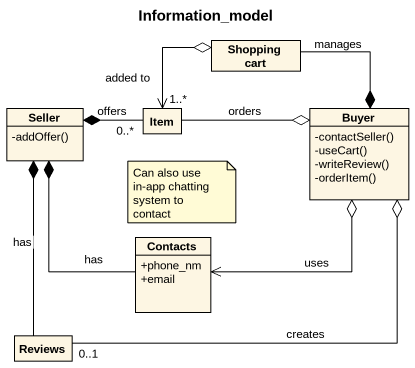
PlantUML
@startuml
title Information_model
hide circle
hide empty members
skinparam classAttributeIconSize 0
class "Shopping cart" as Shopping_cart
class Seller {
  -addOffer()
}
class Item
class Buyer {
  -contactSeller()
  -useCart()
  -writeReview()
  -orderItem()
}
class Contacts {
  +phone_nm
  +email
}
class Reviews
Shopping_cart o--> "1..*" Item : added to
Seller *-right- "0..*" Item : offers
Seller *-- Contacts : has
Seller *-- Reviews : has
Buyer *-up- Shopping_cart : manages
Buyer o-left- Item : orders
Buyer o--> Contacts : uses
Buyer o-- "0..1" Reviews : creates
note as N1
  Can also use in-app chatting system to contact
end note
@enduml
